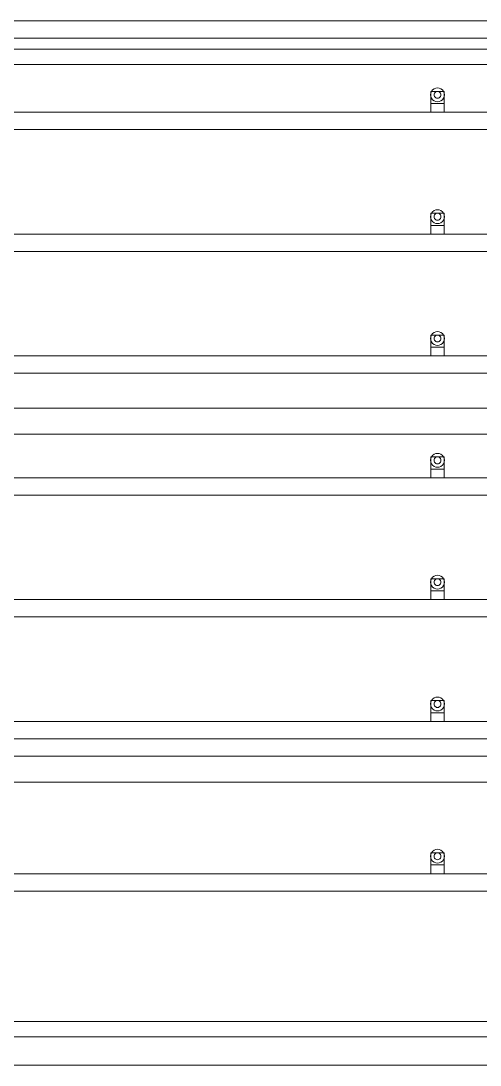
# Model space of a CAD drawing. Header units: millimetres. Extents: x -2500 to 58855, y -53268 to 6837.
# Drawn here: x 46479 to 47535, y 600 to 3000 of the extents above; entities that cross this region are included whole.
import ezdxf

# ---------------------------------------------------------------- set-up
doc = ezdxf.new("R2010")
doc.units = ezdxf.units.MM
doc.layers.add('lateral_secador', color=7, linetype='Continuous', lineweight=0)

msp = doc.modelspace()

# ---------------------------------------------------------------- linework, layer by layer
at = {"layer": 'lateral_secador'}
for p, q in [((37717.116, 3000), (57717.116, 3000)), ((46065.449, 3000), (47702.116, 3000)), ((46065.449, 2960), (47702.116, 2960)), ((46065.449, 2935), (47702.116, 2935)), ((37717.116, 2900), (57717.116, 2900)), ((47421.661, 2834.141), (47421.116, 2830)), ((47423.259, 2838), (47421.661, 2834.141)), ((47422.116, 2838), (47452.116, 2838)), ((47422.116, 2838), (47422.116, 2810)), ((47425.802, 2841.314), (47423.259, 2838)), ((47429.116, 2843.856), (47425.802, 2841.314)), ((47432.975, 2845.455), (47429.116, 2843.856)), ((47429.388, 2832.071), (47429.116, 2830)), ((47430.188, 2834), (47429.388, 2832.071)), ((47431.459, 2835.657), (47430.188, 2834)), ((47433.116, 2836.928), (47431.459, 2835.657)), ((47437.116, 2846), (47432.975, 2845.455)), ((47435.045, 2837.727), (47433.116, 2836.928)), ((47437.116, 2838), (47435.045, 2837.727)), ((47441.257, 2845.455), (47437.116, 2846)), ((47439.186, 2837.727), (47437.116, 2838)), ((47441.116, 2836.928), (47439.186, 2837.727)), ((47442.773, 2835.657), (47441.116, 2836.928)), ((47445.116, 2843.856), (47441.257, 2845.455)), ((47444.044, 2834), (47442.773, 2835.657)), ((47444.843, 2832.071), (47444.044, 2834)), ((47445.116, 2830), (47444.843, 2832.071)), ((47448.43, 2841.314), (47445.116, 2843.856)), ((47450.972, 2838), (47448.43, 2841.314)), ((47452.571, 2834.141), (47450.972, 2838)), ((47452.116, 2810), (47452.116, 2838)), ((47453.116, 2830), (47452.571, 2834.141)), ((47421.116, 2830), (47421.661, 2825.859)), ((47421.661, 2825.859), (47423.259, 2822)), ((47422.116, 2810), (47452.116, 2810)), ((47422.116, 2810), (47422.116, 2790)), ((47423.259, 2822), (47425.802, 2818.686)), ((47425.802, 2818.686), (47429.116, 2816.144)), ((47429.116, 2830), (47429.388, 2827.929)), ((47429.116, 2816.144), (47432.975, 2814.545)), ((47429.388, 2827.929), (47430.188, 2826)), ((47430.188, 2826), (47431.459, 2824.343)), ((47431.459, 2824.343), (47433.116, 2823.072)), ((47432.975, 2814.545), (47437.116, 2814)), ((47433.116, 2823.072), (47435.045, 2822.273)), ((47435.045, 2822.273), (47437.116, 2822)), ((47437.116, 2822), (47439.186, 2822.273)), ((47437.116, 2814), (47441.257, 2814.545)), ((47439.186, 2822.273), (47441.116, 2823.072)), ((47441.116, 2823.072), (47442.773, 2824.343)), ((47441.257, 2814.545), (47445.116, 2816.144)), ((47442.773, 2824.343), (47444.044, 2826)), ((47444.044, 2826), (47444.843, 2827.929)), ((47444.843, 2827.929), (47445.116, 2830)), ((47445.116, 2816.144), (47448.43, 2818.686)), ((47448.43, 2818.686), (47450.972, 2822)), ((47450.972, 2822), (47452.571, 2825.859)), ((47452.116, 2790), (47452.116, 2810)), ((47452.571, 2825.859), (47453.116, 2830)), ((38067.116, 2790), (57367.116, 2790)), ((47422.116, 2790), (47452.116, 2790)), ((38067.116, 2750), (57367.116, 2750)), ((47421.661, 2554.141), (47421.116, 2550)), ((47421.116, 2550), (47421.661, 2545.859)), ((47423.259, 2558), (47421.661, 2554.141)), ((47421.661, 2545.859), (47423.259, 2542)), ((47422.116, 2558), (47452.116, 2558)), ((47422.116, 2558), (47422.116, 2530)), ((47425.802, 2561.314), (47423.259, 2558)), ((47429.116, 2563.856), (47425.802, 2561.314)), ((47432.975, 2565.455), (47429.116, 2563.856)), ((47429.388, 2552.071), (47429.116, 2550)), ((47429.116, 2550), (47429.388, 2547.929)), ((47430.188, 2554), (47429.388, 2552.071)), ((47429.388, 2547.929), (47430.188, 2546)), ((47431.459, 2555.657), (47430.188, 2554)), ((47430.188, 2546), (47431.459, 2544.343)), ((47433.116, 2556.928), (47431.459, 2555.657)), ((47431.459, 2544.343), (47433.116, 2543.072)), ((47437.116, 2566), (47432.975, 2565.455)), ((47435.045, 2557.727), (47433.116, 2556.928)), ((47437.116, 2558), (47435.045, 2557.727)), ((47441.257, 2565.455), (47437.116, 2566)), ((47439.186, 2557.727), (47437.116, 2558)), ((47441.116, 2556.928), (47439.186, 2557.727)), ((47442.773, 2555.657), (47441.116, 2556.928)), ((47441.116, 2543.072), (47442.773, 2544.343)), ((47445.116, 2563.856), (47441.257, 2565.455)), ((47444.044, 2554), (47442.773, 2555.657)), ((47442.773, 2544.343), (47444.044, 2546)), ((47444.843, 2552.071), (47444.044, 2554)), ((47444.044, 2546), (47444.843, 2547.929)), ((47445.116, 2550), (47444.843, 2552.071)), ((47444.843, 2547.929), (47445.116, 2550)), ((47448.43, 2561.314), (47445.116, 2563.856)), ((47450.972, 2558), (47448.43, 2561.314)), ((47452.571, 2554.141), (47450.972, 2558)), ((47450.972, 2542), (47452.571, 2545.859)), ((47452.116, 2530), (47452.116, 2558)), ((47453.116, 2550), (47452.571, 2554.141)), ((47452.571, 2545.859), (47453.116, 2550)), ((47422.116, 2530), (47452.116, 2530)), ((47422.116, 2530), (47422.116, 2510)), ((47423.259, 2542), (47425.802, 2538.686)), ((47425.802, 2538.686), (47429.116, 2536.144)), ((47429.116, 2536.144), (47432.975, 2534.545)), ((47432.975, 2534.545), (47437.116, 2534)), ((47433.116, 2543.072), (47435.045, 2542.273)), ((47435.045, 2542.273), (47437.116, 2542)), ((47437.116, 2542), (47439.186, 2542.273)), ((47437.116, 2534), (47441.257, 2534.545)), ((47439.186, 2542.273), (47441.116, 2543.072)), ((47441.257, 2534.545), (47445.116, 2536.144)), ((47445.116, 2536.144), (47448.43, 2538.686)), ((47448.43, 2538.686), (47450.972, 2542)), ((47452.116, 2510), (47452.116, 2530)), ((38067.116, 2510), (57367.116, 2510)), ((47422.116, 2510), (47452.116, 2510)), ((38067.116, 2470), (57367.116, 2470)), ((47425.802, 2281.314), (47423.259, 2278)), ((47429.116, 2283.856), (47425.802, 2281.314)), ((47432.975, 2285.455), (47429.116, 2283.856)), ((47437.116, 2286), (47432.975, 2285.455)), ((47441.257, 2285.455), (47437.116, 2286)), ((47445.116, 2283.856), (47441.257, 2285.455)), ((47448.43, 2281.314), (47445.116, 2283.856)), ((47450.972, 2278), (47448.43, 2281.314)), ((47421.661, 2274.141), (47421.116, 2270)), ((47421.116, 2270), (47421.661, 2265.859)), ((47423.259, 2278), (47421.661, 2274.141)), ((47421.661, 2265.859), (47423.259, 2262)), ((47422.116, 2278), (47452.116, 2278)), ((47422.116, 2278), (47422.116, 2250)), ((47423.259, 2262), (47425.802, 2258.686)), ((47425.802, 2258.686), (47429.116, 2256.144)), ((47429.388, 2272.071), (47429.116, 2270)), ((47429.116, 2270), (47429.388, 2267.929)), ((47429.116, 2256.144), (47432.975, 2254.545)), ((47430.188, 2274), (47429.388, 2272.071)), ((47429.388, 2267.929), (47430.188, 2266)), ((47431.459, 2275.657), (47430.188, 2274)), ((47430.188, 2266), (47431.459, 2264.343)), ((47433.116, 2276.928), (47431.459, 2275.657)), ((47431.459, 2264.343), (47433.116, 2263.072)), ((47435.045, 2277.727), (47433.116, 2276.928)), ((47433.116, 2263.072), (47435.045, 2262.273)), ((47437.116, 2278), (47435.045, 2277.727)), ((47435.045, 2262.273), (47437.116, 2262)), ((47439.186, 2277.727), (47437.116, 2278)), ((47437.116, 2262), (47439.186, 2262.273)), ((47441.116, 2276.928), (47439.186, 2277.727)), ((47439.186, 2262.273), (47441.116, 2263.072)), ((47442.773, 2275.657), (47441.116, 2276.928)), ((47441.116, 2263.072), (47442.773, 2264.343)), ((47441.257, 2254.545), (47445.116, 2256.144)), ((47444.044, 2274), (47442.773, 2275.657)), ((47442.773, 2264.343), (47444.044, 2266)), ((47444.843, 2272.071), (47444.044, 2274)), ((47444.044, 2266), (47444.843, 2267.929)), ((47445.116, 2270), (47444.843, 2272.071)), ((47444.843, 2267.929), (47445.116, 2270)), ((47445.116, 2256.144), (47448.43, 2258.686)), ((47448.43, 2258.686), (47450.972, 2262)), ((47452.571, 2274.141), (47450.972, 2278)), ((47450.972, 2262), (47452.571, 2265.859)), ((47452.116, 2250), (47452.116, 2278)), ((47453.116, 2270), (47452.571, 2274.141)), ((47452.571, 2265.859), (47453.116, 2270)), ((47422.116, 2250), (47452.116, 2250)), ((47422.116, 2250), (47422.116, 2230)), ((47432.975, 2254.545), (47437.116, 2254)), ((47437.116, 2254), (47441.257, 2254.545)), ((47452.116, 2230), (47452.116, 2250)), ((38067.116, 2230), (57367.116, 2230)), ((47422.116, 2230), (47452.116, 2230)), ((38067.116, 2190), (57367.116, 2190)), ((37717.116, 2110), (57717.116, 2110)), ((37717.116, 2050), (57717.116, 2050)), ((47421.661, 1994.141), (47421.116, 1990)), ((47423.259, 1998), (47421.661, 1994.141)), ((47422.116, 1998), (47452.116, 1998)), ((47422.116, 1998), (47422.116, 1970)), ((47425.802, 2001.314), (47423.259, 1998)), ((47429.116, 2003.856), (47425.802, 2001.314)), ((47432.975, 2005.455), (47429.116, 2003.856)), ((47429.388, 1992.071), (47429.116, 1990)), ((47430.188, 1994), (47429.388, 1992.071)), ((47431.459, 1995.657), (47430.188, 1994)), ((47433.116, 1996.928), (47431.459, 1995.657)), ((47437.116, 2006), (47432.975, 2005.455)), ((47435.045, 1997.727), (47433.116, 1996.928)), ((47437.116, 1998), (47435.045, 1997.727)), ((47441.257, 2005.455), (47437.116, 2006)), ((47439.186, 1997.727), (47437.116, 1998)), ((47441.116, 1996.928), (47439.186, 1997.727)), ((47442.773, 1995.657), (47441.116, 1996.928)), ((47445.116, 2003.856), (47441.257, 2005.455)), ((47444.044, 1994), (47442.773, 1995.657)), ((47444.843, 1992.071), (47444.044, 1994)), ((47445.116, 1990), (47444.843, 1992.071)), ((47448.43, 2001.314), (47445.116, 2003.856)), ((47450.972, 1998), (47448.43, 2001.314)), ((47452.571, 1994.141), (47450.972, 1998)), ((47452.116, 1970), (47452.116, 1998)), ((47453.116, 1990), (47452.571, 1994.141)), ((47421.116, 1990), (47421.661, 1985.859)), ((47421.661, 1985.859), (47423.259, 1982)), ((47422.116, 1970), (47452.116, 1970)), ((47422.116, 1970), (47422.116, 1950)), ((47423.259, 1982), (47425.802, 1978.686)), ((47425.802, 1978.686), (47429.116, 1976.144)), ((47429.116, 1990), (47429.388, 1987.929)), ((47429.116, 1976.144), (47432.975, 1974.545)), ((47429.388, 1987.929), (47430.188, 1986)), ((47430.188, 1986), (47431.459, 1984.343)), ((47431.459, 1984.343), (47433.116, 1983.072)), ((47432.975, 1974.545), (47437.116, 1974)), ((47433.116, 1983.072), (47435.045, 1982.273)), ((47435.045, 1982.273), (47437.116, 1982)), ((47437.116, 1982), (47439.186, 1982.273)), ((47437.116, 1974), (47441.257, 1974.545)), ((47439.186, 1982.273), (47441.116, 1983.072)), ((47441.116, 1983.072), (47442.773, 1984.343)), ((47441.257, 1974.545), (47445.116, 1976.144)), ((47442.773, 1984.343), (47444.044, 1986)), ((47444.044, 1986), (47444.843, 1987.929)), ((47444.843, 1987.929), (47445.116, 1990)), ((47445.116, 1976.144), (47448.43, 1978.686)), ((47448.43, 1978.686), (47450.972, 1982)), ((47450.972, 1982), (47452.571, 1985.859)), ((47452.116, 1950), (47452.116, 1970)), ((47452.571, 1985.859), (47453.116, 1990)), ((38067.116, 1950), (57367.116, 1950)), ((47422.116, 1950), (47452.116, 1950)), ((38067.116, 1910), (57367.116, 1910)), ((47421.661, 1714.141), (47421.116, 1710)), ((47421.116, 1710), (47421.661, 1705.859)), ((47423.259, 1718), (47421.661, 1714.141)), ((47421.661, 1705.859), (47423.259, 1702)), ((47422.116, 1718), (47452.116, 1718)), ((47422.116, 1718), (47422.116, 1690)), ((47425.802, 1721.314), (47423.259, 1718)), ((47429.116, 1723.856), (47425.802, 1721.314)), ((47432.975, 1725.455), (47429.116, 1723.856)), ((47429.388, 1712.071), (47429.116, 1710)), ((47429.116, 1710), (47429.388, 1707.929)), ((47430.188, 1714), (47429.388, 1712.071)), ((47429.388, 1707.929), (47430.188, 1706)), ((47431.459, 1715.657), (47430.188, 1714)), ((47430.188, 1706), (47431.459, 1704.343)), ((47433.116, 1716.928), (47431.459, 1715.657)), ((47431.459, 1704.343), (47433.116, 1703.072)), ((47437.116, 1726), (47432.975, 1725.455)), ((47435.045, 1717.727), (47433.116, 1716.928)), ((47437.116, 1718), (47435.045, 1717.727)), ((47441.257, 1725.455), (47437.116, 1726)), ((47439.186, 1717.727), (47437.116, 1718)), ((47441.116, 1716.928), (47439.186, 1717.727)), ((47442.773, 1715.657), (47441.116, 1716.928)), ((47441.116, 1703.072), (47442.773, 1704.343)), ((47445.116, 1723.856), (47441.257, 1725.455)), ((47444.044, 1714), (47442.773, 1715.657)), ((47442.773, 1704.343), (47444.044, 1706)), ((47444.843, 1712.071), (47444.044, 1714)), ((47444.044, 1706), (47444.843, 1707.929)), ((47445.116, 1710), (47444.843, 1712.071)), ((47444.843, 1707.929), (47445.116, 1710)), ((47448.43, 1721.314), (47445.116, 1723.856)), ((47450.972, 1718), (47448.43, 1721.314)), ((47452.571, 1714.141), (47450.972, 1718)), ((47450.972, 1702), (47452.571, 1705.859)), ((47452.116, 1690), (47452.116, 1718)), ((47453.116, 1710), (47452.571, 1714.141)), ((47452.571, 1705.859), (47453.116, 1710)), ((47422.116, 1690), (47452.116, 1690)), ((47422.116, 1690), (47422.116, 1670)), ((47423.259, 1702), (47425.802, 1698.686)), ((47425.802, 1698.686), (47429.116, 1696.144)), ((47429.116, 1696.144), (47432.975, 1694.545)), ((47432.975, 1694.545), (47437.116, 1694)), ((47433.116, 1703.072), (47435.045, 1702.273)), ((47435.045, 1702.273), (47437.116, 1702)), ((47437.116, 1702), (47439.186, 1702.273)), ((47437.116, 1694), (47441.257, 1694.545)), ((47439.186, 1702.273), (47441.116, 1703.072)), ((47441.257, 1694.545), (47445.116, 1696.144)), ((47445.116, 1696.144), (47448.43, 1698.686)), ((47448.43, 1698.686), (47450.972, 1702)), ((47452.116, 1670), (47452.116, 1690)), ((38067.116, 1670), (57367.116, 1670)), ((47422.116, 1670), (47452.116, 1670)), ((38067.116, 1630), (57367.116, 1630)), ((47425.802, 1441.314), (47423.259, 1438)), ((47429.116, 1443.856), (47425.802, 1441.314)), ((47432.975, 1445.455), (47429.116, 1443.856)), ((47437.116, 1446), (47432.975, 1445.455)), ((47441.257, 1445.455), (47437.116, 1446)), ((47445.116, 1443.856), (47441.257, 1445.455)), ((47448.43, 1441.314), (47445.116, 1443.856)), ((47450.972, 1438), (47448.43, 1441.314)), ((47421.661, 1434.141), (47421.116, 1430)), ((47421.116, 1430), (47421.661, 1425.859)), ((47423.259, 1438), (47421.661, 1434.141)), ((47421.661, 1425.859), (47423.259, 1422)), ((47422.116, 1438), (47452.116, 1438)), ((47422.116, 1438), (47422.116, 1410)), ((47423.259, 1422), (47425.802, 1418.686)), ((47425.802, 1418.686), (47429.116, 1416.144)), ((47429.388, 1432.071), (47429.116, 1430)), ((47429.116, 1430), (47429.388, 1427.929)), ((47429.116, 1416.144), (47432.975, 1414.545)), ((47430.188, 1434), (47429.388, 1432.071)), ((47429.388, 1427.929), (47430.188, 1426)), ((47431.459, 1435.657), (47430.188, 1434)), ((47430.188, 1426), (47431.459, 1424.343)), ((47433.116, 1436.928), (47431.459, 1435.657)), ((47431.459, 1424.343), (47433.116, 1423.072)), ((47435.045, 1437.727), (47433.116, 1436.928)), ((47433.116, 1423.072), (47435.045, 1422.273)), ((47437.116, 1438), (47435.045, 1437.727)), ((47435.045, 1422.273), (47437.116, 1422)), ((47439.186, 1437.727), (47437.116, 1438)), ((47437.116, 1422), (47439.186, 1422.273)), ((47441.116, 1436.928), (47439.186, 1437.727)), ((47439.186, 1422.273), (47441.116, 1423.072)), ((47442.773, 1435.657), (47441.116, 1436.928)), ((47441.116, 1423.072), (47442.773, 1424.343)), ((47441.257, 1414.545), (47445.116, 1416.144)), ((47444.044, 1434), (47442.773, 1435.657)), ((47442.773, 1424.343), (47444.044, 1426)), ((47444.843, 1432.071), (47444.044, 1434)), ((47444.044, 1426), (47444.843, 1427.929)), ((47445.116, 1430), (47444.843, 1432.071)), ((47444.843, 1427.929), (47445.116, 1430)), ((47445.116, 1416.144), (47448.43, 1418.686)), ((47448.43, 1418.686), (47450.972, 1422)), ((47452.571, 1434.141), (47450.972, 1438)), ((47450.972, 1422), (47452.571, 1425.859)), ((47452.116, 1410), (47452.116, 1438)), ((47453.116, 1430), (47452.571, 1434.141)), ((47452.571, 1425.859), (47453.116, 1430)), ((47422.116, 1410), (47452.116, 1410)), ((47422.116, 1410), (47422.116, 1390)), ((47432.975, 1414.545), (47437.116, 1414)), ((47437.116, 1414), (47441.257, 1414.545)), ((47452.116, 1390), (47452.116, 1410)), ((38067.116, 1390), (57367.116, 1390)), ((47422.116, 1390), (47452.116, 1390)), ((38067.116, 1350), (57367.116, 1350)), ((37717.116, 1310), (57717.116, 1310)), ((37717.116, 1250), (57717.116, 1250)), ((47421.661, 1084.141), (47421.116, 1080)), ((47421.116, 1080), (47421.661, 1075.859)), ((47423.259, 1088), (47421.661, 1084.141)), ((47422.116, 1088), (47452.116, 1088)), ((47422.116, 1088), (47422.116, 1060)), ((47425.802, 1091.314), (47423.259, 1088)), ((47429.116, 1093.856), (47425.802, 1091.314)), ((47432.975, 1095.455), (47429.116, 1093.856)), ((47429.388, 1082.071), (47429.116, 1080)), ((47429.116, 1080), (47429.388, 1077.929)), ((47430.188, 1084), (47429.388, 1082.071)), ((47431.459, 1085.657), (47430.188, 1084)), ((47433.116, 1086.928), (47431.459, 1085.657)), ((47437.116, 1096), (47432.975, 1095.455)), ((47435.045, 1087.727), (47433.116, 1086.928)), ((47437.116, 1088), (47435.045, 1087.727)), ((47441.257, 1095.455), (47437.116, 1096)), ((47439.186, 1087.727), (47437.116, 1088)), ((47441.116, 1086.928), (47439.186, 1087.727)), ((47442.773, 1085.657), (47441.116, 1086.928)), ((47445.116, 1093.856), (47441.257, 1095.455)), ((47444.044, 1084), (47442.773, 1085.657)), ((47444.843, 1082.071), (47444.044, 1084)), ((47445.116, 1080), (47444.843, 1082.071)), ((47444.843, 1077.929), (47445.116, 1080)), ((47448.43, 1091.314), (47445.116, 1093.856)), ((47450.972, 1088), (47448.43, 1091.314)), ((47452.571, 1084.141), (47450.972, 1088)), ((47452.116, 1060), (47452.116, 1088)), ((47453.116, 1080), (47452.571, 1084.141)), ((47452.571, 1075.859), (47453.116, 1080)), ((47421.661, 1075.859), (47423.259, 1072)), ((47422.116, 1060), (47452.116, 1060)), ((47422.116, 1060), (47422.116, 1040)), ((47423.259, 1072), (47425.802, 1068.686)), ((47425.802, 1068.686), (47429.116, 1066.144)), ((47429.116, 1066.144), (47432.975, 1064.545)), ((47429.388, 1077.929), (47430.188, 1076)), ((47430.188, 1076), (47431.459, 1074.343)), ((47431.459, 1074.343), (47433.116, 1073.072)), ((47432.975, 1064.545), (47437.116, 1064)), ((47433.116, 1073.072), (47435.045, 1072.273)), ((47435.045, 1072.273), (47437.116, 1072)), ((47437.116, 1072), (47439.186, 1072.273)), ((47437.116, 1064), (47441.257, 1064.545)), ((47439.186, 1072.273), (47441.116, 1073.072)), ((47441.116, 1073.072), (47442.773, 1074.343)), ((47441.257, 1064.545), (47445.116, 1066.144)), ((47442.773, 1074.343), (47444.044, 1076)), ((47444.044, 1076), (47444.843, 1077.929)), ((47445.116, 1066.144), (47448.43, 1068.686)), ((47448.43, 1068.686), (47450.972, 1072)), ((47450.972, 1072), (47452.571, 1075.859)), ((47452.116, 1040), (47452.116, 1060)), ((38067.116, 1040), (57367.116, 1040)), ((47422.116, 1040), (47452.116, 1040)), ((38067.116, 1000), (57367.116, 1000)), ((37717.116, 700), (57717.116, 700)), ((37717.116, 665), (57467.116, 665)), ((46065.449, 665), (47702.116, 665)), ((37717.116, 600), (57467.116, 600)), ((37717.116, 600), (57717.116, 600))]:
    msp.add_line(p, q, dxfattribs=at)

doc.saveas('drawing.dxf')
